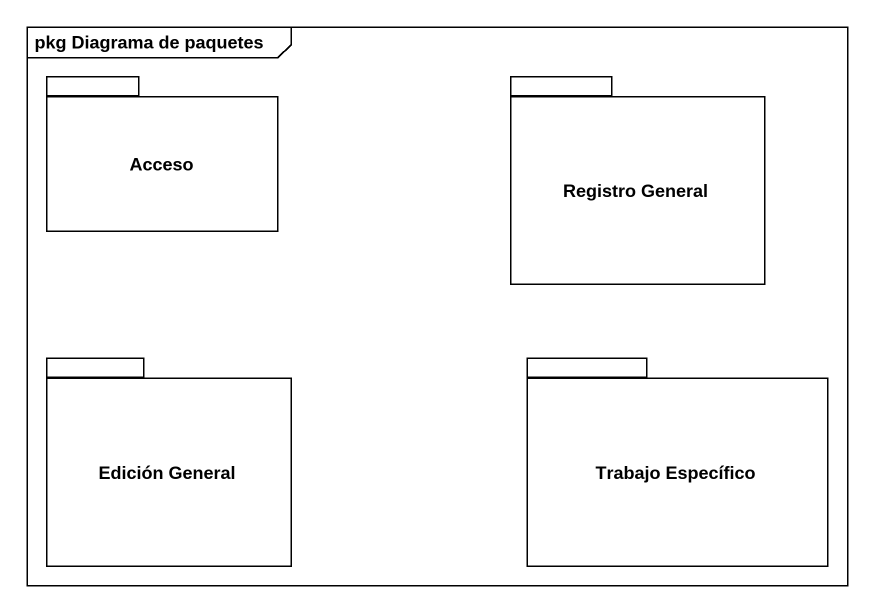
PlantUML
@startuml
mainframe pkg Diagrama de paquetes
package Acceso {
}
package "Registro General" as Registro_General {
}
package "Edición General" as Edición_General {
}
package "Trabajo Específico" as Trabajo_Específico {
}
@enduml
